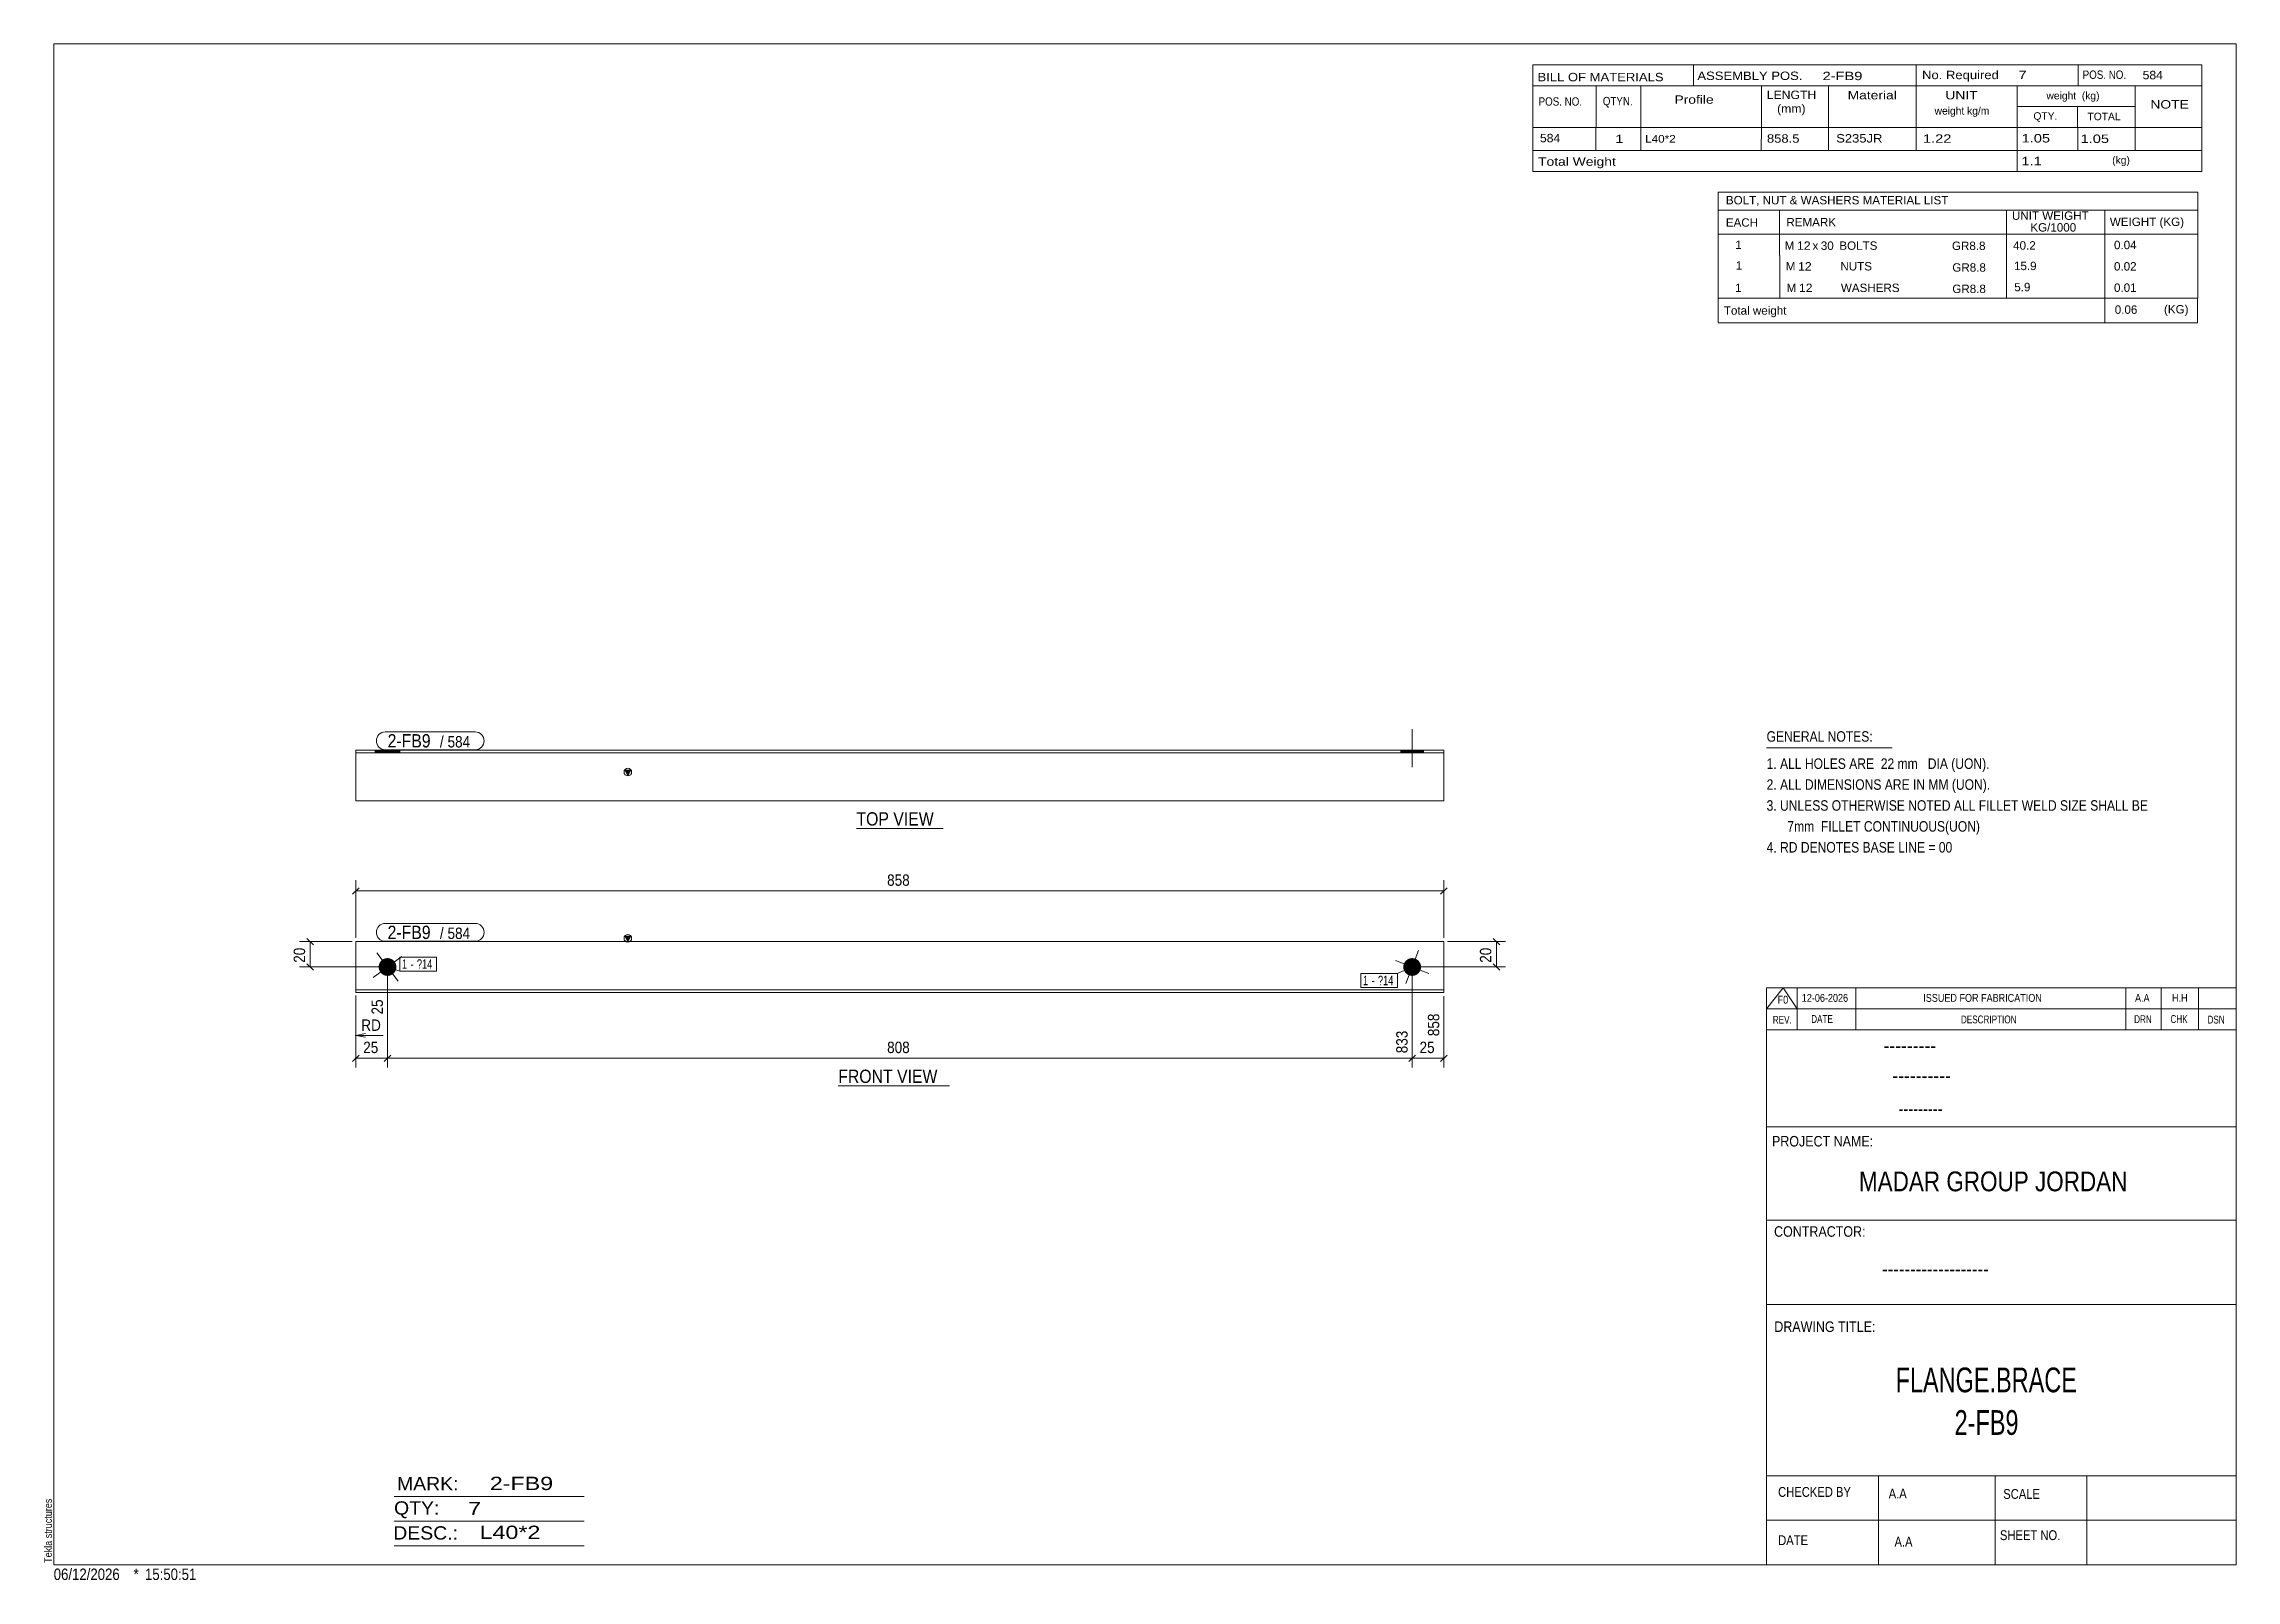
# Model space of a CAD drawing. Header units: millimetres. Extents: x 2 to 579, y 1 to 405.
import ezdxf

# ---------------------------------------------------------------- set-up
doc = ezdxf.new("R2010")
doc.units = ezdxf.units.MM
doc.linetypes.add('XKITLINE00', pattern=[0])
for name, color, linetype, lineweight in [('Bolt', 3, 'Continuous', 0), ('BoltMark', 7, 'Continuous', 0), ('Dimensions', 7, 'Continuous', 0), ('DrawingSheet', 5, 'Continuous', 0), ('OtherObjectType', 7, 'Continuous', 0), ('Part', 2, 'Continuous', 0), ('PartMark', 7, 'Continuous', 0)]:
    doc.layers.add(name, color=color, linetype=linetype, lineweight=lineweight)
doc.styles.add('@ARIAL_UNICODE_MS_BOLD', font='ARIAL.TTF')
doc.styles.add('ARIAL', font='ARIAL.TTF')
doc.styles.add('ARIAL_NARROW', font='ARIALN.TTF')
doc.styles.add('COMIC_SANS_MS_BOLD', font='COMICBD.TTF')
doc.styles.add('SWIS721_EX_BT', font='ARIAL.TTF')
doc.styles.add('SWISSE', font='ARIAL.TTF')

# ---------------------------------------------------------------- blocks, each defined once
blk = doc.blocks.new('*A1')
at = {"layer": 'Bolt'}
blk.add_hatch(color=3, dxfattribs=at).paths.add_polyline_path([(90.88, 160.87), (90.85, 160.92), (90.82, 160.96), (90.79, 161.01), (90.76, 161.06), (90.73, 161.11), (90.7, 161.16), (90.68, 161.21), (90.65, 161.27), (90.63, 161.32), (90.61, 161.37), (90.59, 161.42), (90.57, 161.48), (90.55, 161.53), (90.54, 161.59), (90.52, 161.64), (90.51, 161.7), (90.5, 161.76), (90.49, 161.81), (90.48, 161.87), (90.47, 161.92), (90.46, 161.98), (90.46, 162.04), (90.45, 162.1), (90.45, 162.15), (90.45, 162.21), (90.45, 162.27), (90.45, 162.32), (90.46, 162.38), (90.46, 162.44), (90.47, 162.5), (90.47, 162.55), (90.48, 162.61), (90.49, 162.67), (90.51, 162.72), (90.52, 162.78), (90.53, 162.83), (90.55, 162.89), (90.57, 162.94), (90.58, 163), (90.6, 163.05), (90.63, 163.1), (90.65, 163.16), (90.67, 163.21), (90.7, 163.26), (90.72, 163.31), (90.75, 163.36), (90.78, 163.41), (90.81, 163.46), (90.84, 163.51), (90.87, 163.56), (90.91, 163.6), (90.94, 163.65), (90.98, 163.69), (91.01, 163.74), (91.05, 163.78), (91.09, 163.82), (91.13, 163.86), (91.17, 163.9), (91.21, 163.94), (91.25, 163.98), (91.3, 164.02), (91.34, 164.05), (91.39, 164.09), (91.43, 164.12), (91.48, 164.15), (91.53, 164.18), (91.58, 164.21), (91.63, 164.24), (91.68, 164.27), (91.73, 164.3), (91.78, 164.32), (91.83, 164.35), (91.88, 164.37), (91.94, 164.39), (91.99, 164.41), (92.05, 164.43), (92.1, 164.45), (92.16, 164.46), (92.21, 164.48), (92.27, 164.49), (92.32, 164.5), (92.38, 164.51), (92.43, 164.52), (92.49, 164.53), (92.55, 164.54), (92.61, 164.54), (92.66, 164.55), (92.72, 164.55), (92.78, 164.55), (92.83, 164.55), (92.89, 164.55), (92.95, 164.54), (93.01, 164.54), (93.06, 164.53), (93.12, 164.53), (93.18, 164.52), (93.23, 164.51), (93.29, 164.49), (93.34, 164.48), (93.4, 164.47), (93.45, 164.45), (93.51, 164.43), (93.56, 164.42), (93.62, 164.4), (93.67, 164.37), (93.72, 164.35), (93.78, 164.33), (93.83, 164.3), (93.88, 164.28), (93.93, 164.25), (93.98, 164.22), (94.03, 164.19), (94.07, 164.16), (94.12, 164.13), (94.17, 164.09), (94.21, 164.06), (94.26, 164.02), (94.3, 163.99), (94.35, 163.95), (94.39, 163.91), (94.43, 163.87), (94.47, 163.83), (94.51, 163.79), (94.55, 163.75), (94.58, 163.7), (94.62, 163.66), (94.65, 163.61), (94.69, 163.57), (94.72, 163.52), (94.75, 163.47), (94.78, 163.42), (94.81, 163.37), (94.84, 163.32), (94.86, 163.27), (94.89, 163.22), (94.91, 163.17), (94.94, 163.12), (94.96, 163.06), (94.98, 163.01), (95, 162.95), (95.01, 162.9), (95.03, 162.84), (95.05, 162.79), (95.06, 162.73), (95.07, 162.68), (95.08, 162.62), (95.09, 162.57), (95.1, 162.51), (95.1, 162.45), (95.11, 162.39), (95.11, 162.34), (95.12, 162.28), (95.12, 162.22), (95.12, 162.17), (95.11, 162.11), (95.11, 162.05), (95.11, 161.99), (95.1, 161.94), (95.09, 161.88), (95.08, 161.82), (95.07, 161.77), (95.06, 161.71), (95.05, 161.66), (95.03, 161.6), (95.02, 161.55), (95, 161.49), (94.98, 161.44), (94.96, 161.38), (94.94, 161.33), (94.92, 161.28), (94.9, 161.22), (94.87, 161.17), (94.84, 161.12), (94.82, 161.07), (94.79, 161.02), (94.76, 160.97), (94.73, 160.93), (94.69, 160.88), (94.66, 160.83), (94.63, 160.79), (94.59, 160.74), (94.55, 160.7), (94.52, 160.65), (94.48, 160.61), (94.44, 160.57), (94.4, 160.53), (94.35, 160.49), (94.31, 160.45), (94.27, 160.42), (94.22, 160.38), (94.18, 160.35), (94.13, 160.31), (94.08, 160.28), (94.04, 160.25), (93.99, 160.22), (93.94, 160.19), (93.89, 160.16), (93.84, 160.14), (93.79, 160.11), (93.73, 160.09), (93.68, 160.06), (93.63, 160.04), (93.58, 160.02), (93.52, 160), (93.47, 159.99), (93.41, 159.97), (93.36, 159.95), (93.3, 159.94), (93.24, 159.93), (93.19, 159.92), (93.13, 159.91), (93.08, 159.9), (93.02, 159.9), (92.96, 159.89), (92.9, 159.89), (92.85, 159.88), (92.79, 159.88), (92.73, 159.88), (92.68, 159.89), (92.62, 159.89), (92.56, 159.89), (92.5, 159.9), (92.45, 159.91), (92.39, 159.92), (92.33, 159.93), (92.28, 159.94), (92.22, 159.95), (92.17, 159.97), (92.11, 159.98), (92.06, 160), (92, 160.02), (91.95, 160.04), (91.9, 160.06), (91.84, 160.08), (91.79, 160.1), (91.74, 160.13), (91.69, 160.16), (91.64, 160.18), (91.59, 160.21), (91.54, 160.24), (91.49, 160.27), (91.44, 160.31), (91.4, 160.34), (91.35, 160.37), (91.31, 160.41), (91.26, 160.45), (91.22, 160.48), (91.18, 160.52), (91.14, 160.56), (91.1, 160.6), (91.06, 160.65), (91.02, 160.69), (90.98, 160.73), (90.95, 160.78), (90.91, 160.82)], flags=17)
at = {"layer": 'Bolt', "color": 3, "linetype": 'XKITLINE00', "lineweight": 0}
for p, q in [((96.52, 165.01), (89.04, 159.43)), ((95.57, 158.48), (89.99, 165.96))]:
    blk.add_line(p, q, dxfattribs=at)
blk = doc.blocks.new('*A2')
at = {"layer": 'Bolt'}
blk.add_hatch(color=3, dxfattribs=at).paths.add_polyline_path([(361.39, 160.06), (361.33, 160.08), (361.28, 160.11), (361.23, 160.13), (361.18, 160.16), (361.13, 160.19), (361.08, 160.22), (361.03, 160.25), (360.98, 160.28), (360.94, 160.31), (360.89, 160.34), (360.84, 160.38), (360.8, 160.41), (360.76, 160.45), (360.71, 160.49), (360.67, 160.53), (360.63, 160.57), (360.59, 160.61), (360.55, 160.65), (360.51, 160.69), (360.48, 160.74), (360.44, 160.78), (360.41, 160.83), (360.37, 160.87), (360.34, 160.92), (360.31, 160.97), (360.28, 161.02), (360.25, 161.07), (360.22, 161.12), (360.2, 161.17), (360.17, 161.22), (360.15, 161.27), (360.12, 161.32), (360.1, 161.38), (360.08, 161.43), (360.06, 161.49), (360.05, 161.54), (360.03, 161.6), (360.02, 161.65), (360, 161.71), (359.99, 161.76), (359.98, 161.82), (359.97, 161.88), (359.96, 161.93), (359.96, 161.99), (359.95, 162.05), (359.95, 162.1), (359.95, 162.16), (359.95, 162.22), (359.95, 162.28), (359.95, 162.33), (359.95, 162.39), (359.96, 162.45), (359.96, 162.5), (359.97, 162.56), (359.98, 162.62), (359.99, 162.67), (360, 162.73), (360.02, 162.78), (360.03, 162.84), (360.05, 162.9), (360.07, 162.95), (360.08, 163), (360.1, 163.06), (360.13, 163.11), (360.15, 163.16), (360.17, 163.22), (360.2, 163.27), (360.22, 163.32), (360.25, 163.37), (360.28, 163.42), (360.31, 163.47), (360.34, 163.51), (360.37, 163.56), (360.41, 163.61), (360.44, 163.65), (360.48, 163.7), (360.51, 163.74), (360.55, 163.78), (360.59, 163.83), (360.63, 163.87), (360.67, 163.91), (360.71, 163.95), (360.76, 163.98), (360.8, 164.02), (360.85, 164.06), (360.89, 164.09), (360.94, 164.13), (360.98, 164.16), (361.03, 164.19), (361.08, 164.22), (361.13, 164.25), (361.18, 164.28), (361.23, 164.3), (361.28, 164.33), (361.34, 164.35), (361.39, 164.37), (361.44, 164.39), (361.5, 164.41), (361.55, 164.43), (361.6, 164.45), (361.66, 164.47), (361.71, 164.48), (361.77, 164.49), (361.83, 164.51), (361.88, 164.52), (361.94, 164.52), (362, 164.53), (362.05, 164.54), (362.11, 164.54), (362.17, 164.55), (362.22, 164.55), (362.28, 164.55), (362.34, 164.55), (362.4, 164.55), (362.45, 164.54), (362.51, 164.54), (362.57, 164.53), (362.62, 164.52), (362.68, 164.52), (362.74, 164.5), (362.79, 164.49), (362.85, 164.48), (362.9, 164.47), (362.96, 164.45), (363.01, 164.43), (363.07, 164.41), (363.12, 164.39), (363.17, 164.37), (363.23, 164.35), (363.28, 164.33), (363.33, 164.3), (363.38, 164.27), (363.43, 164.25), (363.48, 164.22), (363.53, 164.19), (363.58, 164.16), (363.62, 164.12), (363.67, 164.09), (363.72, 164.06), (363.76, 164.02), (363.81, 163.98), (363.85, 163.94), (363.89, 163.91), (363.93, 163.87), (363.97, 163.82), (364.01, 163.78), (364.05, 163.74), (364.08, 163.7), (364.12, 163.65), (364.16, 163.61), (364.19, 163.56), (364.22, 163.51), (364.25, 163.46), (364.28, 163.42), (364.31, 163.37), (364.34, 163.32), (364.37, 163.26), (364.39, 163.21), (364.41, 163.16), (364.44, 163.11), (364.46, 163.06), (364.48, 163), (364.5, 162.95), (364.51, 162.89), (364.53, 162.84), (364.54, 162.78), (364.56, 162.73), (364.57, 162.67), (364.58, 162.61), (364.59, 162.56), (364.6, 162.5), (364.6, 162.44), (364.61, 162.39), (364.61, 162.33), (364.61, 162.27), (364.61, 162.22), (364.61, 162.16), (364.61, 162.1), (364.61, 162.04), (364.6, 161.99), (364.6, 161.93), (364.59, 161.87), (364.58, 161.82), (364.57, 161.76), (364.56, 161.7), (364.54, 161.65), (364.53, 161.59), (364.51, 161.54), (364.5, 161.48), (364.48, 161.43), (364.46, 161.38), (364.44, 161.32), (364.41, 161.27), (364.39, 161.22), (364.36, 161.17), (364.34, 161.12), (364.31, 161.07), (364.28, 161.02), (364.25, 160.97), (364.22, 160.92), (364.19, 160.87), (364.15, 160.83), (364.12, 160.78), (364.08, 160.74), (364.05, 160.69), (364.01, 160.65), (363.97, 160.61), (363.93, 160.57), (363.89, 160.53), (363.85, 160.49), (363.8, 160.45), (363.76, 160.41), (363.72, 160.38), (363.67, 160.34), (363.62, 160.31), (363.58, 160.28), (363.53, 160.24), (363.48, 160.21), (363.43, 160.19), (363.38, 160.16), (363.33, 160.13), (363.28, 160.11), (363.22, 160.08), (363.17, 160.06), (363.12, 160.04), (363.07, 160.02), (363.01, 160), (362.96, 159.98), (362.9, 159.97), (362.85, 159.95), (362.79, 159.94), (362.73, 159.93), (362.68, 159.92), (362.62, 159.91), (362.56, 159.9), (362.51, 159.89), (362.45, 159.89), (362.39, 159.89), (362.34, 159.88), (362.28, 159.88), (362.22, 159.88), (362.16, 159.89), (362.11, 159.89), (362.05, 159.89), (361.99, 159.9), (361.94, 159.91), (361.88, 159.92), (361.82, 159.93), (361.77, 159.94), (361.71, 159.95), (361.66, 159.97), (361.6, 159.98), (361.55, 160), (361.49, 160.02), (361.44, 160.04)], flags=17)
at = {"layer": 'Bolt', "color": 3, "linetype": 'XKITLINE00', "lineweight": 0}
for p, q in [((366.63, 160.54), (357.93, 163.9)), ((363.96, 166.57), (360.6, 157.86))]:
    blk.add_line(p, q, dxfattribs=at)
blk = doc.blocks.new('*A3')
at = {"layer": 'Part'}
blk.add_hatch(color=2, dxfattribs=at).paths.add_polyline_path([(155.19, 170.28), (156.79, 170.28), (155.99, 168.88)], flags=17)
at = {"layer": 'Part', "color": 2, "linetype": 'XKITLINE00', "lineweight": 0}
for p, q in [((84.45, 168.88), (84.45, 155.55)), ((84.45, 168.88), (370.61, 168.88)), ((155.99, 168.88), (155.19, 170.28)), ((155.19, 170.28), (156.79, 170.28)), ((156.79, 170.28), (155.99, 168.88)), ((370.61, 168.88), (370.61, 155.55)), ((370.61, 156.22), (84.45, 156.22)), ((84.45, 155.55), (370.61, 155.55))]:
    blk.add_line(p, q, dxfattribs=at)
blk.add_circle((155.99, 169.78), 1, dxfattribs=at)
blk = doc.blocks.new('*A4')
at = {"layer": 'Bolt'}
blk.add_hatch(color=3, dxfattribs=at).paths.add_polyline_path([(96.05, 219.25), (96.05, 218.58), (89.52, 218.58), (89.52, 219.25)], flags=17)
at = {"layer": 'Bolt', "color": 3, "linetype": 'XKITLINE00', "lineweight": 0}
for p, q in [((89.52, 218.58), (89.52, 219.25)), ((92.78, 218.58), (92.78, 219.25)), ((96.05, 218.58), (96.05, 219.25))]:
    blk.add_line(p, q, dxfattribs=at)
blk = doc.blocks.new('*A5')
at = {"layer": 'Bolt'}
blk.add_hatch(color=3, dxfattribs=at).paths.add_polyline_path([(365.3, 219.25), (365.3, 218.58), (359.26, 218.58), (359.26, 219.25)], flags=17)
at = {"layer": 'Bolt', "color": 3, "linetype": 'XKITLINE00', "lineweight": 0}
for p, q in [((359.26, 218.58), (359.26, 219.25)), ((362.28, 214.75), (362.28, 224.75)), ((365.3, 218.58), (365.3, 219.25))]:
    blk.add_line(p, q, dxfattribs=at)
blk = doc.blocks.new('*A6')
at = {"layer": 'Part'}
blk.add_hatch(color=2, dxfattribs=at).paths.add_polyline_path([(155.19, 213.98), (156.79, 213.98), (155.99, 212.58)], flags=17)
at = {"layer": 'Part', "color": 2, "linetype": 'XKITLINE00', "lineweight": 0}
for p, q in [((84.45, 205.92), (84.45, 219.25)), ((84.45, 219.25), (370.61, 219.25)), ((370.61, 219.25), (370.61, 218.58)), ((370.61, 218.58), (84.45, 218.58)), ((155.99, 212.58), (155.19, 213.98)), ((155.19, 213.98), (156.79, 213.98)), ((156.79, 213.98), (155.99, 212.58)), ((370.61, 205.92), (370.61, 218.58)), ((370.61, 205.92), (84.45, 205.92))]:
    blk.add_line(p, q, dxfattribs=at)
blk.add_circle((155.99, 213.48), 1, dxfattribs=at)
blk = doc.blocks.new('*A7')
at = {"layer": 'DrawingSheet', "color": 5, "linetype": 'XKITLINE00', "lineweight": 0}
for p, q in [((579, 405), (5, 405)), ((5, 405), (5, 5)), ((579, 5), (579, 405)), ((5, 5), (579, 5))]:
    blk.add_line(p, q, dxfattribs=at)
at = {"layer": 'DrawingSheet', "color": 5, "style": 'ARIAL', "width": 0.85}
blk.add_text('Tekla structures', height=2, rotation=90, dxfattribs=at).set_placement((4.5, 5.5))
blk = doc.blocks.new('*A8')
at = {"layer": 'OtherObjectType', "color": 7, "linetype": 'XKITLINE00', "lineweight": 0}
for p, q in [((442.76, 365.95), (442.75, 354.95)), ((442.76, 365.95), (568.88, 365.95)), ((568.88, 365.95), (568.88, 354.95)), ((442.75, 361.3), (568.88, 361.3)), ((458.87, 361.31), (458.87, 354.95)), ((518.57, 361.31), (518.57, 354.95)), ((544.47, 361.29), (544.47, 354.95)), ((442.76, 354.92), (442.76, 349.42)), ((442.77, 354.95), (568.88, 354.95)), ((458.92, 354.95), (458.92, 349.33)), ((518.57, 354.95), (518.57, 349.33)), ((544.5, 354.95), (544.5, 349.45)), ((568.88, 354.95), (568.88, 349.45)), ((442.79, 349.33), (442.79, 343.72)), ((458.95, 349.33), (458.95, 343.71)), ((518.57, 349.33), (518.57, 343.71)), ((544.5, 349.33), (544.5, 343.83)), ((568.88, 349.33), (568.88, 343.83)), ((442.79, 343.7), (442.79, 338.13)), ((458.95, 343.71), (458.95, 338.09)), ((518.57, 343.71), (518.57, 338.09)), ((544.5, 343.71), (544.5, 338.1)), ((568.88, 343.71), (568.88, 338.1)), ((568.88, 338.1), (442.75, 338.13)), ((442.78, 338.09), (442.78, 331.69)), ((442.85, 338.09), (568.87, 338.09)), ((544.5, 338.06), (544.5, 331.64)), ((568.87, 338.06), (568.87, 331.65)), ((442.77, 331.65), (568.87, 331.65))]:
    blk.add_line(p, q, dxfattribs=at)
at = {"layer": 'OtherObjectType', "color": 7, "style": 'ARIAL_NARROW'}
for s, width, p in [('BOLT, NUT & WASHERS MATERIAL LIST', 1.211571, (444.79, 362.79)), ('EACH', 1.211571, (444.78, 356.92)), ('REMARK', 1.211571, (460.7, 357.01)), ('UNIT WEIGHT', 1.211571, (520.03, 358.72)), (' KG/1000', 1.211571, (524.02, 355.63)), ('WEIGHT (KG)', 1.211571, (545.78, 357.1)), ('1', 1.211571, (447.26, 351.05)), ('M', 1.211571, (460.26, 350.85)), ('12', 1.275, (463.5, 350.83)), ('x', 1.211571, (467.58, 350.83)), ('30', 1.211571, (469.76, 350.82)), ('BOLTS', 1.211571, (474.63, 350.84)), ('GR8.8', 1.211571, (504.25, 350.79)), ('40.2', 1.211571, (520.34, 350.88)), ('0.04', 1.211571, (546.87, 351.01)), ('1', 1.211571, (447.4, 345.61)), ('M', 1.211571, (460.54, 345.41)), ('12', 1.275, (463.78, 345.39)), ('NUTS', 1.211571, (474.91, 345.41)), ('GR8.8', 1.211571, (504.35, 345.09)), ('15.9', 1.211571, (520.56, 345.5)), ('0.02', 1.211571, (546.87, 345.39)), ('1', 1.211571, (447.24, 339.74)), ('M', 1.211571, (460.76, 339.74)), ('12', 1.275, (464, 339.72)), ('WASHERS', 1.211571, (475.04, 339.73)), ('GR8.8', 1.211571, (504.35, 339.47)), ('5.9', 1.211571, (520.64, 339.94)), ('0.01', 1.211571, (546.87, 339.78)), ('Total weight', 1.211571, (444.26, 333.77)), ('0.06', 1.211571, (547.07, 334)), ('(KG)', 1.211571, (560.02, 334.1))]:
    blk.add_text(s, height=2.2, dxfattribs=dict(at, width=width)).set_placement(p)
blk = doc.blocks.new('*A9')
at = {"layer": 'OtherObjectType', "color": 7, "linetype": 'XKITLINE00', "lineweight": 0}
blk.add_line((455.5, 219.82), (488.5, 219.82), dxfattribs=at)
at = {"layer": 'OtherObjectType', "color": 7, "style": 'ARIAL_NARROW', "width": 1.008832}
for s, p in [('GENERAL NOTES:', (455.5, 221.47)), ('1. ALL HOLES ARE  22 mm   DIA (UON).', (455.5, 214.32)), ('2. ALL DIMENSIONS ARE IN MM (UON).', (455.5, 208.82)), ('3. UNLESS OTHERWISE NOTED ALL FILLET WELD SIZE SHALL BE', (455.5, 203.32)), ('7mm  FILLET CONTINUOUS(UON)', (460.95, 197.82)), ('4. RD DENOTES BASE LINE = 00', (455.5, 192.32))]:
    blk.add_text(s, height=2.75, dxfattribs=at).set_placement(p)
blk = doc.blocks.new('*A10')
at = {"layer": 'OtherObjectType', "color": 7, "linetype": 'XKITLINE00', "lineweight": 0}
for p, q in [((455.5, 156.76), (579, 156.76)), ((455.5, 151.21), (459.82, 156.76)), ((455.5, 151.21), (455.5, 156.76)), ((459.82, 156.76), (463.53, 151.21)), ((463.53, 151.21), (463.53, 156.76)), ((478.97, 151.21), (478.97, 156.76)), ((549.98, 151.21), (549.98, 156.76)), ((559.24, 151.21), (559.24, 156.76)), ((569.12, 151.21), (569.12, 156.76)), ((579, 151.21), (579, 156.76)), ((455.5, 151.21), (579, 151.21)), ((455.5, 145.65), (455.5, 151.21)), ((459.21, 151.21), (579, 151.21)), ((463.53, 145.65), (463.53, 151.21)), ((478.97, 145.65), (478.97, 151.21)), ((549.98, 145.65), (549.98, 151.21)), ((559.24, 145.65), (559.24, 151.21)), ((569.12, 145.65), (569.12, 151.21)), ((579, 145.65), (579, 151.21))]:
    blk.add_line(p, q, dxfattribs=at)
at = {"layer": 'OtherObjectType', "color": 7, "style": 'ARIAL_NARROW'}
for s, height, width, p in [('F0', 2.058, 1.008832, (458.4, 152.59)), ('12-06-2026', 2.058, 1.008832, (464.76, 153.06)), ('ISSUED FOR FABRICATION', 2.0583, 1.008832, (496.71, 153.06)), ('A.A', 2.058, 1.008832, (552.4, 153.06)), ('H.H', 2.058, 1.008832, (562.13, 153.06)), ('REV.', 2.058, 0.907949, (457.13, 147.31)), ('DATE', 2.058, 0.907949, (467.23, 147.5)), ('DESCRIPTION', 2.0583, 0.907949, (506.61, 147.39)), ('DRN', 2.058, 0.907949, (552.17, 147.47)), ('CHK', 2.058, 0.907949, (561.72, 147.5)), ('DSN', 2.058, 0.907949, (571.47, 147.35))]:
    blk.add_text(s, height=height, dxfattribs=dict(at, width=width)).set_placement(p)
blk = doc.blocks.new('*A11')
at = {"layer": 'OtherObjectType', "color": 6, "linetype": 'XKITLINE00', "lineweight": 0}
for p, q in [((94.5, 23), (144.5, 23)), ((94.5, 16.5), (144.5, 16.5)), ((94.5, 10), (144.5, 10))]:
    blk.add_line(p, q, dxfattribs=at)
at = {"layer": 'OtherObjectType', "color": 6, "style": 'ARIAL_NARROW'}
for s, width, p in [('MARK:', 1.275, (95.27, 24.58)), ('2-FB9', 1.525501, (119.69, 24.65)), ('QTY:', 1.275, (94.5, 18.19)), ('7', 1.525501, (113.99, 18.05)), ('DESC.:', 1.275, (94.29, 11.63)), ('L40*2', 1.525501, (117, 11.79))]:
    blk.add_text(s, height=3.5, dxfattribs=dict(at, width=width)).set_placement(p)
blk = doc.blocks.new('*A12')
at = {"layer": 'OtherObjectType', "color": 2, "linetype": 'XKITLINE00', "lineweight": 0}
for p, q in [((455.5, 145.65), (579, 145.65)), ((455.5, 5), (455.5, 145.64)), ((578.98, 145.64), (579, 5)), ((579, 120.14), (455.5, 120.14)), ((455.5, 95.63), (579, 95.63)), ((579, 73.49), (455.5, 73.49)), ((579, 28.4), (455.5, 28.4)), ((484.94, 28.4), (484.94, 5)), ((515.62, 5), (515.62, 28.4)), ((539.75, 5), (539.75, 28.4)), ((579, 16.7), (455.5, 16.7)), ((579, 5), (455.5, 5))]:
    blk.add_line(p, q, dxfattribs=at)
at = {"layer": 'OtherObjectType', "color": 4, "style": '@ARIAL_UNICODE_MS_BOLD', "width": 0.85}
blk.add_text('---------', height=3.9, dxfattribs=at).set_placement((486.23, 139.59))
at = {"layer": 'OtherObjectType', "color": 7, "style": 'ARIAL', "width": 0.85}
for s, height, p in [('----------', 3.9, (488.56, 131.77)), ('---------', 3.25, (490.21, 123.31))]:
    blk.add_text(s, height=height, dxfattribs=at).set_placement(p)
at = {"layer": 'OtherObjectType', "color": 3, "width": 0.85}
for s, style, p in [('PROJECT NAME:', 'SWIS721_EX_BT', (456.92, 115.01)), ('CONTRACTOR:', 'SWISSE', (457.47, 91.27)), ('DRAWING TITLE:', 'SWIS721_EX_BT', (457.53, 66.24))]:
    blk.add_text(s, height=2.7618, dxfattribs=dict(at, style=style)).set_placement(p)
at = {"layer": 'OtherObjectType', "color": 7, "width": 0.85}
for s, height, p in [('MADAR GROUP JORDAN', 5.2, (479.79, 103.23)), ('CHECKED BY', 2.592, (458.53, 22.86)), ('A.A', 2.592, (487.61, 22.45)), ('SCALE', 2.592, (517.74, 22.33)), ('DATE', 2.592, (458.54, 10.16)), ('A.A', 2.592, (489.14, 9.76)), ('SHEET NO.', 2.592, (516.87, 11.49))]:
    blk.add_text(s, height=height, dxfattribs=at).set_placement(p)
at = {"layer": 'OtherObjectType', "color": 1}
for s, height, style, width, p in [('-------------------', 3.9, 'COMIC_SANS_MS_BOLD', 0.85, (485.87, 80.86)), ('FLANGE.BRACE', 6.5, 'ARIAL', 0.68, (489.43, 50.37)), ('2-FB9', 6.5, 'ARIAL', 0.68, (504.95, 39.17))]:
    blk.add_text(s, height=height, dxfattribs=dict(at, style=style, width=width)).set_placement(p)
blk = doc.blocks.new('*A13')
at = {"layer": 'OtherObjectType', "color": 7, "linetype": 'XKITLINE00', "lineweight": 0}
for p, q in [((393.98, 399.5), (569.98, 399.5)), ((393.98, 399.5), (393.98, 388.5)), ((436.26, 399.42), (436.26, 393.87)), ((494.85, 394), (494.85, 399.5)), ((537.43, 393.96), (537.43, 399.42)), ((569.98, 394), (569.98, 399.5)), ((393.98, 394), (569.98, 394)), ((410.64, 394), (410.64, 383)), ((422.4, 393.98), (422.4, 383.03)), ((454.12, 393.99), (454.13, 383)), ((471.78, 393.98), (471.78, 383)), ((494.85, 393.98), (494.85, 383)), ((521.43, 394), (521.43, 383)), ((552.42, 394), (552.42, 383)), ((569.98, 394), (569.98, 388.5)), ((393.98, 388.5), (393.98, 383)), ((521.45, 388.52), (552.45, 388.52)), ((537.28, 388.52), (537.28, 383)), ((569.98, 388.5), (569.98, 383)), ((393.98, 383), (569.98, 383)), ((393.98, 383), (393.98, 376.95)), ((410.63, 383), (410.63, 376.95)), ((422.44, 382.99), (422.44, 376.95)), ((454.12, 383), (454.11, 376.95)), ((471.79, 383), (471.79, 376.95)), ((494.87, 383), (494.87, 376.95)), ((521.44, 383), (521.44, 376.95)), ((537.33, 382.95), (537.33, 376.95)), ((552.43, 383), (552.43, 376.95)), ((569.98, 383), (569.98, 376.95)), ((393.98, 376.95), (569.98, 376.95)), ((393.98, 376.95), (393.98, 371.45)), ((521.44, 376.95), (521.44, 371.45)), ((569.98, 376.95), (569.98, 371.45)), ((393.98, 371.45), (569.98, 371.45))]:
    blk.add_line(p, q, dxfattribs=at)
at = {"layer": 'OtherObjectType', "color": 7, "style": 'ARIAL_NARROW'}
for s, height, width, p in [('No. Required', 2.2, 1.36, (496.39, 395.72)), ('7', 2.2, 1.525501, (521.75, 395.72)), ('POS. NO.', 2.2, 1.02, (538.63, 395.79)), ('584', 2.2, 1.270501, (554.4, 395.69)), ('BILL OF MATERIALS', 2.2, 1.36, (395.25, 395.16)), ('ASSEMBLY POS.', 2.2, 1.36, (437.3, 395.5)), ('LENGTH', 2.2, 1.275, (455.54, 390.49)), ('2-FB9', 2.2, 1.525501, (470.23, 395.46)), ('Material', 2.2, 1.445, (476.81, 390.41)), ('UNIT', 2.2, 1.445, (502.52, 390.4)), ('weight  (kg)', 1.98, 1.19, (529.11, 390.39)), ('POS. NO.', 2.2, 1.02, (395.53, 388.74)), ('QTYN.', 2.2, 1.02, (412.42, 388.84)), ('Profile', 2.2, 1.445, (431.26, 389.25)), ('(mm)', 2.2, 1.275, (458.26, 386.86)), ('weight kg/m', 1.98, 1.19, (499.69, 386.4)), ('QTY.', 1.98, 1.19, (525.68, 385.03)), ('TOTAL', 1.98, 1.19, (539.9, 384.91)), ('NOTE', 2.2, 1.445, (556.44, 387.99)), ('584', 2.2, 1.270501, (395.89, 379.12)), ('1', 2.2, 1.525501, (415.71, 378.91)), ('L40*2', 1.98, 1.355501, (423.56, 379.04)), ('858.5', 2.2, 1.355501, (455.59, 379.01)), ('S235JR', 2.2, 1.355501, (473.81, 379.05)), ('1.22', 2.2, 1.525501, (496.62, 378.99)), ('1.05', 2.2, 1.525501, (522.57, 379.07)), ('1.05', 2.2, 1.525501, (538.08, 378.94)), ('Total Weight', 2.2, 1.445, (395.4, 372.94)), ('1.1', 2.2, 1.525501, (522.52, 373.09)), ('(kg)', 1.98, 1.19, (546.4, 373.46))]:
    blk.add_text(s, height=height, dxfattribs=dict(at, width=width)).set_placement(p)
blk = doc.blocks.new('*A14')
at = {"layer": 'OtherObjectType', "color": 7, "style": 'ARIAL_NARROW', "width": 1.008832}
for s, p in [('06/12/2026', (4.99, 1)), ('*', (26, 1)), ('15:50:51', (29, 1))]:
    blk.add_text(s, height=3, dxfattribs=at).set_placement(p)
blk = doc.blocks.new('*A15')
at = {"layer": 'Dimensions', "color": 7, "linetype": 'XKITLINE00', "lineweight": 0}
for p, q in [((83.45, 168.88), (69.6, 168.88)), ((71.6, 169.73), (73.3, 168.03)), ((72.45, 162.22), (72.45, 168.88)), ((91.78, 162.22), (69.6, 162.22)), ((71.6, 163.07), (73.3, 161.37))]:
    blk.add_line(p, q, dxfattribs=at)
at = {"layer": 'Dimensions', "color": 3}
for p in [(72.45, 168.88), (72.45, 162.22)]:
    blk.add_point(p, dxfattribs=at)
at = {"layer": 'Dimensions', "color": 3, "style": 'ARIAL', "width": 0.85}
blk.add_text('20', height=3, rotation=90.00021, dxfattribs=at).set_placement((71.1, 163.32))
blk = doc.blocks.new('*A16')
at = {"layer": 'Dimensions', "color": 7, "linetype": 'XKITLINE00', "lineweight": 0}
for p, q in [((371.61, 168.88), (386.85, 168.88)), ((383.6, 169.73), (385.3, 168.03)), ((384.45, 162.22), (384.45, 168.88)), ((363.28, 162.22), (386.85, 162.22)), ((383.6, 163.07), (385.3, 161.37))]:
    blk.add_line(p, q, dxfattribs=at)
at = {"layer": 'Dimensions', "color": 3}
for p in [(384.45, 168.88), (384.45, 162.22)]:
    blk.add_point(p, dxfattribs=at)
at = {"layer": 'Dimensions', "color": 3, "style": 'ARIAL', "width": 0.85}
blk.add_text('20', height=3, rotation=90.00021, dxfattribs=at).set_placement((383.1, 163.32))
blk = doc.blocks.new('*A17')
at = {"layer": 'Dimensions', "color": 7, "linetype": 'XKITLINE00', "lineweight": 0}
for p, q in [((84.45, 169.88), (84.45, 185.07)), ((370.61, 169.88), (370.61, 185.07)), ((85.3, 183.07), (83.6, 181.37)), ((84.45, 182.22), (370.61, 182.22)), ((371.46, 183.07), (369.77, 181.37))]:
    blk.add_line(p, q, dxfattribs=at)
at = {"layer": 'Dimensions', "color": 3}
for p in [(84.45, 182.22), (370.61, 182.22)]:
    blk.add_point(p, dxfattribs=at)
at = {"layer": 'Dimensions', "color": 3, "style": 'ARIAL', "width": 0.85}
blk.add_text('858', height=3, dxfattribs=at).set_placement((224.19, 183.57))
blk = doc.blocks.new('*A18')
at = {"layer": 'Dimensions', "color": 7, "linetype": 'XKITLINE00', "lineweight": 0}
for p, q in [((92.78, 161.22), (92.78, 135.82)), ((84.45, 154.69), (84.45, 142.15)), ((84.45, 154.55), (84.45, 135.82)), ((86.95, 144.72), (84.45, 144.22)), ((86.95, 143.72), (84.45, 144.22)), ((91.67, 144.22), (84.45, 144.22)), ((85.3, 139.07), (83.6, 137.37)), ((93.63, 139.07), (91.93, 137.37)), ((84.45, 138.22), (92.78, 138.22))]:
    blk.add_line(p, q, dxfattribs=at)
at = {"layer": 'Dimensions', "color": 7}
blk.add_point((84.45, 144.22), dxfattribs=at)
at = {"layer": 'Dimensions', "color": 3}
for p in [(84.45, 138.22), (92.78, 138.22)]:
    blk.add_point(p, dxfattribs=at)
at = {"layer": 'Dimensions', "color": 3, "style": 'ARIAL', "width": 0.85}
blk.add_text('25', height=3, rotation=90.00021, dxfattribs=at).set_placement((91.58, 149.72))
for s, p in [('RD', (85.89, 145.42)), ('25', (86.39, 139.57))]:
    blk.add_text(s, height=3, dxfattribs=at).set_placement(p)
blk = doc.blocks.new('*A19')
at = {"layer": 'Dimensions', "color": 7, "linetype": 'XKITLINE00', "lineweight": 0}
for p, q in [((92.78, 161.22), (92.78, 135.82)), ((362.28, 161.22), (362.28, 135.82)), ((93.63, 139.07), (91.93, 137.37)), ((363.13, 139.07), (361.43, 137.37)), ((92.78, 138.22), (362.28, 138.22))]:
    blk.add_line(p, q, dxfattribs=at)
at = {"layer": 'Dimensions', "color": 3}
for p in [(92.78, 138.22), (362.28, 138.22)]:
    blk.add_point(p, dxfattribs=at)
at = {"layer": 'Dimensions', "color": 3, "style": 'ARIAL', "width": 0.85}
blk.add_text('833', height=3, rotation=90.00021, dxfattribs=at).set_placement((361.08, 139.52))
blk.add_text('808', height=3, dxfattribs=at).set_placement((224.19, 139.57))
blk = doc.blocks.new('*A20')
at = {"layer": 'Dimensions', "color": 7, "linetype": 'XKITLINE00', "lineweight": 0}
for p, q in [((362.28, 161.22), (362.28, 135.82)), ((370.61, 154.55), (370.61, 135.82)), ((363.13, 139.07), (361.43, 137.37)), ((371.46, 139.07), (369.77, 137.37)), ((362.28, 138.22), (370.61, 138.22))]:
    blk.add_line(p, q, dxfattribs=at)
at = {"layer": 'Dimensions', "color": 3}
for p in [(362.28, 138.22), (370.61, 138.22)]:
    blk.add_point(p, dxfattribs=at)
at = {"layer": 'Dimensions', "color": 3, "style": 'ARIAL', "width": 0.85}
blk.add_text('858', height=3, rotation=90.00021, dxfattribs=at).set_placement((369.41, 144.02))
blk.add_text('25', height=3, dxfattribs=at).set_placement((364.22, 139.57))
blk = doc.blocks.new('*A21')
at = {"layer": 'BoltMark', "color": 7, "linetype": 'XKITLINE00', "lineweight": 0}
for p, q in [((362.28, 162.22), (358.44, 160.53)), ((348.75, 160.53), (358.44, 160.53)), ((348.75, 156.83), (348.75, 160.53)), ((348.75, 156.83), (358.44, 156.83)), ((358.44, 156.83), (358.44, 160.53))]:
    blk.add_line(p, q, dxfattribs=at)
at = {"layer": 'BoltMark', "color": 3, "style": 'ARIAL_NARROW', "width": 0.85}
for s, p in [('1', (349.35, 157.43)), ('-', (351.62, 157.43)), ('?14', (353.28, 157.43))]:
    blk.add_text(s, height=2.5, dxfattribs=at).set_placement(p)
blk = doc.blocks.new('*A22')
at = {"layer": 'BoltMark', "color": 7, "linetype": 'XKITLINE00', "lineweight": 0}
for p, q in [((92.78, 162.22), (95.99, 161.14)), ((95.99, 164.84), (105.67, 164.84)), ((95.99, 161.14), (95.99, 164.84)), ((105.67, 161.14), (105.67, 164.84)), ((95.99, 161.14), (105.67, 161.14))]:
    blk.add_line(p, q, dxfattribs=at)
at = {"layer": 'BoltMark', "color": 3, "style": 'ARIAL_NARROW', "width": 0.85}
for s, p in [('1', (96.59, 161.74)), ('-', (98.86, 161.74)), ('?14', (100.51, 161.74))]:
    blk.add_text(s, height=2.5, dxfattribs=at).set_placement(p)
blk = doc.blocks.new('*A23')
at = {"layer": 'PartMark', "color": 7, "linetype": 'XKITLINE00', "lineweight": 0}
for p, q in [((92.2, 173.68), (115.85, 173.68)), ((92.2, 168.98), (115.85, 168.98))]:
    blk.add_line(p, q, dxfattribs=at)
for centre, start, end in [((92.2, 171.33), 90, 270), ((115.85, 171.33), 270, 90)]:
    blk.add_arc(centre, 2.35, start, end, dxfattribs=at)
at = {"layer": 'PartMark', "color": 1, "style": 'ARIAL', "width": 0.85}
blk.add_text('2-FB9', height=3.5, dxfattribs=at).set_placement((92.8, 169.58))
at = {"layer": 'PartMark', "color": 3, "style": 'ARIAL', "width": 0.85}
for s, p in [('/', (106.56, 169.58)), ('584', (108.57, 169.58))]:
    blk.add_text(s, height=3, dxfattribs=at).set_placement(p)
blk = doc.blocks.new('*A24')
at = {"layer": 'OtherObjectType', "color": 7, "linetype": 'XKITLINE00', "lineweight": 0}
blk.add_line((211.33, 130.97), (240.62, 130.97), dxfattribs=at)
at = {"layer": 'OtherObjectType', "color": 7, "style": 'ARIAL', "width": 0.85}
blk.add_text('FRONT VIEW', height=3.5, dxfattribs=at).set_placement((211.33, 131.72))
blk = doc.blocks.new('*A25')
at = {"layer": 'PartMark', "color": 7, "linetype": 'XKITLINE00', "lineweight": 0}
for p, q in [((92.2, 224.05), (115.85, 224.05)), ((92.2, 219.35), (115.85, 219.35))]:
    blk.add_line(p, q, dxfattribs=at)
for centre, start, end in [((92.2, 221.7), 90, 270), ((115.85, 221.7), 270, 90)]:
    blk.add_arc(centre, 2.35, start, end, dxfattribs=at)
at = {"layer": 'PartMark', "color": 1, "style": 'ARIAL', "width": 0.85}
blk.add_text('2-FB9', height=3.5, dxfattribs=at).set_placement((92.8, 219.95))
at = {"layer": 'PartMark', "color": 3, "style": 'ARIAL', "width": 0.85}
for s, p in [('/', (106.56, 219.95)), ('584', (108.57, 219.95))]:
    blk.add_text(s, height=3, dxfattribs=at).set_placement(p)
blk = doc.blocks.new('*A26')
at = {"layer": 'OtherObjectType', "color": 7, "linetype": 'XKITLINE00', "lineweight": 0}
blk.add_line((216.12, 198.67), (238.94, 198.67), dxfattribs=at)
at = {"layer": 'OtherObjectType', "color": 7, "style": 'ARIAL', "width": 0.85}
blk.add_text('TOP VIEW', height=3.5, dxfattribs=at).set_placement((216.12, 199.42))

msp = doc.modelspace()

# ---------------------------------------------------------------- block references
at = {"lineweight": 0}
for name in ['*A7', '*A13', '*A8', '*A4', '*A25', '*A5', '*A9', '*A26', '*A17', '*A23', '*A15', '*A16', '*A1', '*A22', '*A21', '*A2', '*A18', '*A19', '*A20', '*A10', '*A12', '*A24', '*A11', '*A14']:
    msp.add_blockref(name, (0, 0), dxfattribs=at)
at = {"layer": 'Part', "lineweight": 0}
for name in ['*A6', '*A3']:
    msp.add_blockref(name, (0, 0), dxfattribs=at)

doc.saveas('drawing.dxf')
